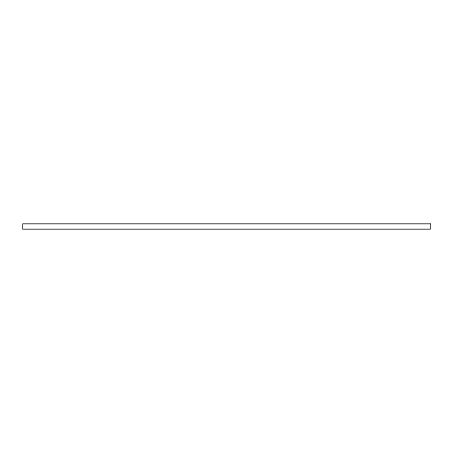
<?xml version="1.0" encoding="UTF-8"?>
<svg xmlns="http://www.w3.org/2000/svg" width="453" height="453" viewBox="0 0 453 453"><rect width="100%" height="100%" fill="white"/><g stroke="black" fill="none" stroke-linecap="round" stroke-linejoin="round"><path stroke-width="0.68" d="M430.35 223.805L22.65 223.805L22.65 229.195L430.35 229.195L430.35 223.805"/></g></svg>
